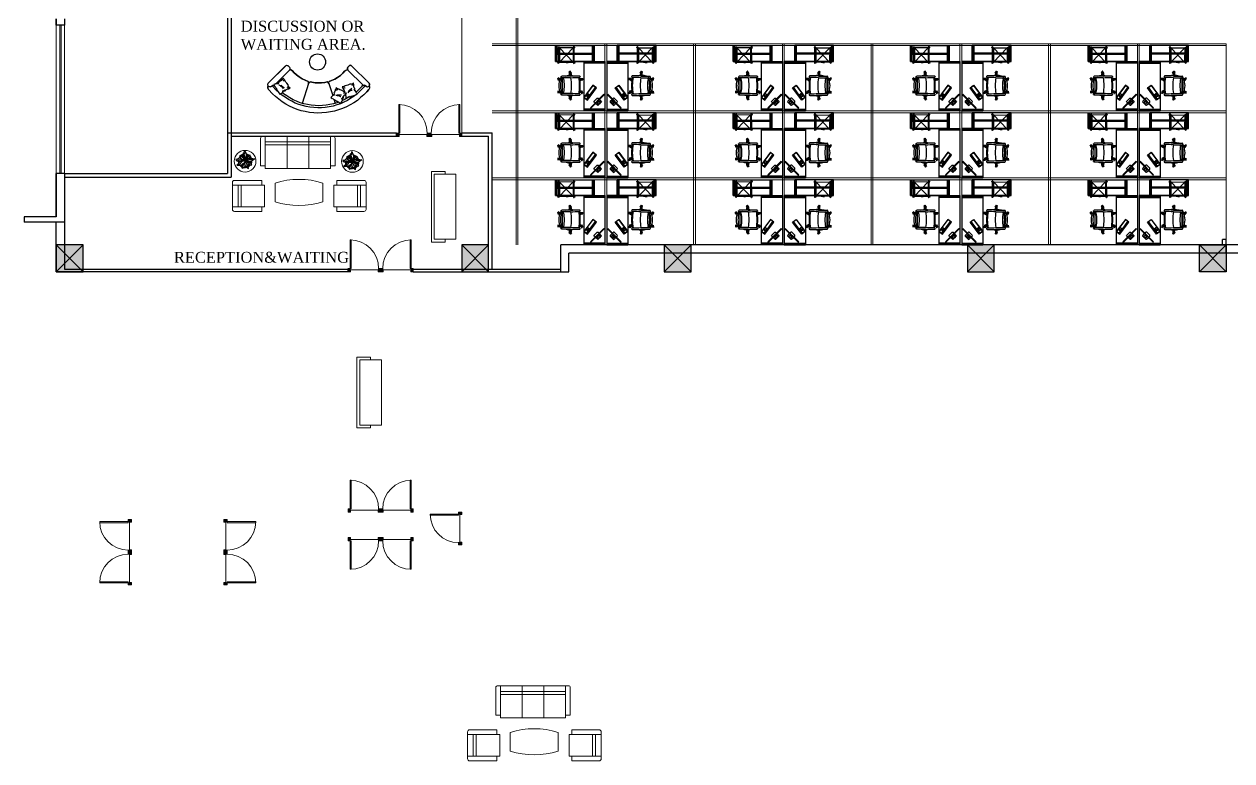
# Model space of a CAD drawing. Header units: inches. Extents: x 327481 to 195042051, y -335014 to 44773228.
# Drawn here: x 366025 to 367359, y -330470 to -329657 of the extents above; entities that cross this region are included whole.
import ezdxf

# ---------------------------------------------------------------- set-up
doc = ezdxf.new("R2010")
doc.units = ezdxf.units.IN
doc.header["$MEASUREMENT"] = 0
for name, color, linetype in [('cad-block.com', 250, 'Continuous'), ('CAY', 94, 'Continuous'), ('center', 146, 'Continuous'), ('FURNITURE1', 36, 'Continuous'), ('PARTITION', 174, 'Continuous'), ('PATHWAY', 19, 'Continuous')]:
    doc.layers.add(name, color=color, linetype=linetype)
for name, color, linetype, lineweight in [('column 1', 146, 'Continuous', 30), ('DOOR', 47, 'Continuous', 9), ('ele1', 1, 'Continuous', 13), ('furniture', 251, 'Continuous', 13), ('GLASS', 140, 'Continuous', 5), ('TEXT', 7, 'Continuous', 0), ('WALL', 12, 'Continuous', 30)]:
    doc.layers.add(name, color=color, linetype=linetype, lineweight=lineweight)
doc.styles.add('ATT', font='romans.shx')
doc.styles.get("Standard").update_dxf_attribs({"font": 'times.ttf', "height": 12})

# ---------------------------------------------------------------- blocks, each defined once
blk = doc.blocks.new('RTU')
at = {"layer": 'DOOR'}
for points in [[(2799511, -182811), (2799511, -182874), (2799551, -182874), (2799551, -182886), (2799611, -182886), (2799611, -182811)], [(2798637, -183716, 0.009156), (2798637, -183748), (2799511, -183748), (2799511, -183716)], [(2799611, -183811), (2799611, -183736), (2799551, -183736), (2799551, -183748), (2799511, -183748), (2799511, -183811)]]:
    blk.add_hatch(color=256, dxfattribs=at).paths.add_polyline_path(points)
at = {"layer": 'DOOR', "ltscale": 300}
for p, q in [((2799511, -182811), (2799511, -182874)), ((2799611, -182811), (2799511, -182811)), ((2799551, -182874), (2799511, -182874)), ((2799551, -182874), (2799551, -182886)), ((2799611, -182886), (2799551, -182886)), ((2799551, -182886), (2799551, -183736)), ((2799611, -182811), (2799611, -182886)), ((2798637, -183748), (2798637, -183716)), ((2798637, -183716), (2799511, -183716)), ((2799511, -183716), (2799511, -183748)), ((2799611, -183736), (2799551, -183736)), ((2799551, -183748), (2799551, -183736)), ((2799611, -183811), (2799611, -183736)), ((2799511, -183748), (2798637, -183748)), ((2799511, -183811), (2799511, -183748)), ((2799551, -183748), (2799511, -183748)), ((2799611, -183811), (2799511, -183811))]:
    blk.add_line(p, q, dxfattribs=at)
blk.add_arc((2799511, -183748), 874, 90, 180, dxfattribs=at)
blk = doc.blocks.new('COLUMN1')
at = {"layer": 'column 1'}
h = blk.add_hatch(color=256, dxfattribs=at)
h.paths.add_polyline_path([(1, 1), (0, 1), (0.5, 0.5)])
h.paths.add_polyline_path([(1, 1), (0.5, 0.5), (1, 0)])
h.paths.add_polyline_path([(0.5, 0.5), (0, 0), (1, 0)])
h.paths.add_polyline_path([(0.5, 0.5), (0, 1), (0, 0)])
at = {"layer": 'column 1', "lineweight": 0, "ltscale": 0.3}
for p, q in [((0, 1), (1, 0)), ((0, 0), (1, 1))]:
    blk.add_line(p, q, dxfattribs=at)
at = {"layer": 'column 1', "ltscale": 0.3}
for p, q in [((1, 1), (0, 1)), ((0, 1), (0, 0)), ((1, 0), (1, 1)), ((0, 0), (1, 0))]:
    blk.add_line(p, q, dxfattribs=at)
blk = doc.blocks.new('sofa-51')
at = {"color": 0, "linetype": 'ByBlock'}
for p, q in [((0.485, 0.675), (0.507, 0.686)), ((0.485, 0.675), (0.507, 0.686)), ((0.507, 0.686), (0.531, 0.684)), ((0.507, 0.686), (0.531, 0.684)), ((0.531, 0.684), (0.547, 0.676)), ((0.531, 0.684), (0.547, 0.676)), ((2.291, 0.676), (2.306, 0.684)), ((2.306, 0.684), (2.291, 0.676)), ((2.306, 0.684), (2.33, 0.686)), ((2.33, 0.686), (2.306, 0.684)), ((2.33, 0.686), (2.353, 0.675)), ((2.353, 0.675), (2.33, 0.686)), ((-0.014, 0.176), (0.485, 0.675)), ((-0.014, 0.176), (0.482, 0.672)), ((-0.014, 0.176), (0.482, 0.672)), ((0.592, 0.552), (0.194, 0.155)), ((0.482, 0.672), (0.485, 0.675)), ((0.547, 0.676), (0.594, 0.628)), ((0.594, 0.628), (0.547, 0.676)), ((0.599, 0.581), (0.592, 0.552)), ((0.594, 0.628), (0.601, 0.605)), ((0.594, 0.628), (0.601, 0.605)), ((0.599, 0.581), (0.596, 0.566)), ((0.596, 0.566), (0.635, 0.561)), ((0.635, 0.561), (0.596, 0.566)), ((0.601, 0.605), (0.599, 0.581)), ((0.601, 0.605), (0.599, 0.581)), ((0.635, 0.561), (0.675, 0.527)), ((0.675, 0.527), (0.635, 0.561)), ((0.675, 0.527), (0.717, 0.48)), ((0.717, 0.48), (0.675, 0.527)), ((0.717, 0.48), (0.789, 0.413)), ((0.789, 0.413), (0.717, 0.48)), ((0.789, 0.413), (0.865, 0.356)), ((0.865, 0.356), (0.789, 0.413)), ((0.865, 0.356), (0.95, 0.304)), ((0.95, 0.304), (0.865, 0.356)), ((1.873, 0.295), (1.954, 0.342)), ((1.954, 0.342), (1.873, 0.295)), ((1.954, 0.342), (2.035, 0.399)), ((2.035, 0.399), (1.954, 0.342)), ((2.035, 0.399), (2.106, 0.466)), ((2.106, 0.466), (2.035, 0.399)), ((2.106, 0.466), (2.163, 0.527)), ((2.163, 0.527), (2.106, 0.466)), ((2.163, 0.527), (2.203, 0.561)), ((2.163, 0.527), (2.203, 0.561)), ((2.203, 0.561), (2.242, 0.566)), ((2.203, 0.561), (2.242, 0.566)), ((2.236, 0.605), (2.243, 0.628)), ((2.243, 0.628), (2.236, 0.605)), ((2.239, 0.581), (2.236, 0.605)), ((2.236, 0.605), (2.239, 0.581)), ((2.242, 0.566), (2.239, 0.581)), ((2.239, 0.581), (2.245, 0.552)), ((2.243, 0.628), (2.291, 0.676)), ((2.243, 0.628), (2.291, 0.676)), ((2.245, 0.552), (2.68, 0.12)), ((2.353, 0.675), (2.852, 0.176)), ((2.852, 0.176), (2.353, 0.675)), ((-0.024, 0.152), (-0.014, 0.176)), ((-0.024, 0.152), (-0.014, 0.176)), ((-0.024, 0.128), (-0.024, 0.152)), ((-0.024, 0.128), (-0.024, 0.152)), ((-0.014, 0.105), (-0.024, 0.128)), ((-0.014, 0.105), (-0.024, 0.128)), ((-0.019, 0.076), (-0.009, 0.1)), ((-0.009, 0.1), (-0.019, 0.076)), ((-0.019, 0.038), (-0.019, 0.076)), ((-0.019, 0.076), (-0.019, 0.038)), ((0, 0), (-0.019, 0.038)), ((-0.019, 0.038), (0, 0)), ((-0.009, 0.1), (-0.014, 0.105)), ((0.005, 0.086), (-0.014, 0.105)), ((0.109, -0.121), (0, 0)), ((0.109, -0.121), (0, 0)), ((0.033, 0.076), (0.005, 0.086)), ((0.057, 0.076), (0.033, 0.076)), ((0.057, 0.076), (0.119, 0.124)), ((0.124, 0.086), (0.09, 0.1)), ((0.119, 0.124), (0.124, 0.086)), ((0.119, 0.124), (0.157, 0.124)), ((0.214, -0.014), (0.124, 0.086)), ((0.181, 0.152), (0.147, 0.138)), ((0.147, 0.138), (0.155, 0.119)), ((0.147, 0.138), (0.147, 0.138)), ((0.155, 0.119), (0.169, 0.095)), ((0.169, 0.095), (0.179, 0.095)), ((0.179, 0.095), (0.185, 0.083)), ((0.2, 0.157), (0.181, 0.152)), ((0.185, 0.083), (0.193, 0.071)), ((0.193, 0.071), (0.207, 0.049)), ((0.212, 0.163), (0.2, 0.157)), ((0.207, 0.049), (0.212, 0.029)), ((0.207, 0.049), (0.207, 0.049)), ((0.233, 0.171), (0.212, 0.163)), ((0.212, 0.029), (0.236, 0.005)), ((0.264, 0.182), (0.233, 0.171)), ((0.233, 0.171), (0.28, 0.159)), ((0.236, 0.005), (0.242, -0.017)), ((0.236, 0.005), (0.236, 0.005)), ((0.288, 0.197), (0.264, 0.182)), ((0.264, 0.182), (0.274, 0.181)), ((0.274, 0.181), (0.293, 0.176)), ((0.28, 0.159), (0.29, 0.166)), ((0.29, 0.216), (0.288, 0.197)), ((0.323, 0.228), (0.29, 0.216)), ((0.299, 0.214), (0.299, 0.214)), ((0.337, 0.109), (0.302, 0.125)), ((0.359, 0.258), (0.323, 0.228)), ((0.366, 0.111), (0.337, 0.109)), ((0.337, 0.109), (0.371, 0.083)), ((0.371, 0.276), (0.359, 0.258)), ((0.39, 0.087), (0.366, 0.111)), ((0.399, 0.28), (0.369, 0.257)), ((0.394, 0.29), (0.371, 0.276)), ((0.371, 0.083), (0.385, 0.071)), ((0.385, 0.071), (0.407, 0.035)), ((0.449, 0.048), (0.39, 0.087)), ((0.428, 0.323), (0.394, 0.29)), ((0.407, 0.035), (0.413, 0.024)), ((0.418, 0.276), (0.421, 0.238)), ((0.44, 0.28), (0.428, 0.323)), ((0.447, 0.271), (0.44, 0.28)), ((0.47, 0.244), (0.447, 0.271)), ((0.494, 0.211), (0.47, 0.244)), ((0.485, -0.009), (0.527, 0.01)), ((0.516, 0.178), (0.494, 0.211)), ((0.554, 0.13), (0.516, 0.178)), ((0.527, 0.01), (0.57, 0.021)), ((0.565, 0.052), (0.53, 0.068)), ((0.582, 0.038), (0.54, 0.019)), ((0.565, 0.09), (0.554, 0.13)), ((0.563, 0.081), (0.565, 0.09)), ((0.57, 0.071), (0.563, 0.081)), ((0.603, 0.052), (0.57, 0.071)), ((0.57, 0.021), (0.613, 0.043)), ((0.613, 0.043), (0.603, 0.052)), ((0.95, 0.304), (1.036, 0.261)), ((1.036, 0.261), (0.95, 0.304)), ((1.131, 0.171), (0.955, -0.391)), ((1.036, 0.261), (1.121, 0.228)), ((1.121, 0.228), (1.036, 0.261)), ((1.121, 0.228), (1.131, 0.214)), ((1.131, 0.214), (1.121, 0.228)), ((1.131, 0.214), (1.131, 0.171)), ((1.131, 0.171), (1.131, 0.214)), ((1.131, 0.171), (1.15, 0.2)), ((1.131, 0.171), (1.15, 0.2)), ((1.15, 0.2), (1.178, 0.214)), ((1.15, 0.2), (1.178, 0.214)), ((1.178, 0.214), (1.221, 0.204)), ((1.221, 0.204), (1.178, 0.214)), ((1.221, 0.204), (1.316, 0.19)), ((1.316, 0.19), (1.221, 0.204)), ((1.316, 0.19), (1.411, 0.185)), ((1.411, 0.185), (1.316, 0.19)), ((1.411, 0.185), (1.503, 0.19)), ((1.503, 0.19), (1.411, 0.185)), ((1.503, 0.19), (1.598, 0.2)), ((1.598, 0.2), (1.503, 0.19)), ((1.598, 0.2), (1.66, 0.214)), ((1.66, 0.214), (1.598, 0.2)), ((1.66, 0.214), (1.688, 0.2)), ((1.688, 0.2), (1.66, 0.214)), ((1.688, 0.2), (1.707, 0.171)), ((1.707, 0.171), (1.688, 0.2)), ((1.707, 0.214), (1.717, 0.228)), ((1.707, 0.214), (1.717, 0.228)), ((1.707, 0.171), (1.707, 0.214)), ((1.707, 0.171), (1.707, 0.214)), ((1.707, 0.171), (1.816, -0.173)), ((1.717, 0.228), (1.783, 0.257)), ((1.783, 0.257), (1.717, 0.228)), ((1.783, 0.257), (1.873, 0.295)), ((1.873, 0.295), (1.783, 0.257)), ((1.902, 0.014), (1.888, -0.009)), ((1.911, 0.005), (1.892, -0.026)), ((1.916, 0.057), (1.902, 0.014)), ((1.945, 0.029), (1.916, 0.057)), ((1.93, 0.014), (1.949, -0.019)), ((1.959, 0.019), (1.945, 0.029)), ((1.987, 0.01), (1.959, 0.019)), ((2.021, -0.005), (1.987, 0.01)), ((2.085, 0.078), (2.106, 0.035)), ((2.128, 0.078), (2.085, 0.078)), ((2.106, 0.035), (2.114, 0.01)), ((2.114, 0.01), (2.128, -0.008)), ((2.119, 0.04), (2.133, 0.002)), ((2.142, 0.083), (2.128, 0.078)), ((2.128, 0.057), (2.166, 0.048)), ((2.171, 0.1), (2.142, 0.083)), ((2.209, 0.111), (2.171, 0.1)), ((2.247, 0.124), (2.209, 0.111)), ((2.301, 0.149), (2.247, 0.124)), ((2.344, 0.149), (2.301, 0.149)), ((2.356, 0.026), (2.301, -0.019)), ((2.353, 0.144), (2.344, 0.149)), ((2.366, 0.149), (2.353, 0.144)), ((2.382, 0.14), (2.356, 0.111)), ((2.391, 0.178), (2.366, 0.149)), ((2.404, 0.182), (2.391, 0.178)), ((2.399, 0.152), (2.408, 0.106)), ((2.413, 0.135), (2.404, 0.182)), ((2.413, 0.095), (2.413, 0.135)), ((2.42, 0.048), (2.413, 0.095)), ((2.415, 0.016), (2.427, 0)), ((2.442, 0.026), (2.42, 0.048)), ((2.427, 0), (2.442, -0.017)), ((2.446, 0.011), (2.442, 0.026)), ((2.442, -0.017), (2.446, 0.011)), ((2.572, 0.019), (2.496, -0.054)), ((2.648, 0.095), (2.572, 0.019)), ((2.662, 0.029), (2.586, -0.049)), ((2.648, 0.095), (2.667, 0.119)), ((2.662, 0.029), (2.714, 0.086)), ((2.667, 0.119), (2.719, 0.124)), ((2.714, 0.086), (2.719, 0.124)), ((2.714, 0.086), (2.747, 0.1)), ((2.781, 0.076), (2.719, 0.124)), ((2.781, 0.076), (2.804, 0.076)), ((2.838, 0), (2.781, -0.064)), ((2.781, -0.064), (2.838, 0)), ((2.804, 0.076), (2.833, 0.086)), ((2.833, 0.086), (2.852, 0.105)), ((2.857, 0.038), (2.838, 0)), ((2.857, 0.038), (2.838, 0)), ((2.852, 0.105), (2.847, 0.1)), ((2.847, 0.1), (2.857, 0.076)), ((2.847, 0.1), (2.857, 0.076)), ((2.852, 0.176), (2.861, 0.152)), ((2.861, 0.152), (2.852, 0.176)), ((2.861, 0.128), (2.852, 0.105)), ((2.852, 0.105), (2.861, 0.128)), ((2.857, 0.076), (2.857, 0.038)), ((2.857, 0.076), (2.857, 0.038)), ((2.861, 0.152), (2.861, 0.128)), ((2.861, 0.128), (2.861, 0.152)), ((0.195, -0.201), (0.109, -0.121)), ((0.195, -0.201), (0.109, -0.121)), ((0.29, -0.277), (0.195, -0.201)), ((0.29, -0.277), (0.195, -0.201)), ((0.295, -0.087), (0.214, -0.014)), ((0.242, -0.017), (0.25, -0.024)), ((0.25, -0.024), (0.257, -0.035)), ((0.257, -0.035), (0.271, -0.059)), ((0.271, -0.059), (0.285, -0.081)), ((0.285, -0.081), (0.293, -0.092)), ((0.385, -0.349), (0.29, -0.277)), ((0.385, -0.349), (0.29, -0.277)), ((0.293, -0.092), (0.333, -0.14)), ((0.333, -0.14), (0.345, -0.123)), ((0.38, -0.159), (0.342, -0.125)), ((0.345, -0.123), (0.356, -0.116)), ((0.356, -0.116), (0.378, -0.1)), ((0.378, -0.1), (0.399, -0.085)), ((0.466, -0.22), (0.38, -0.159)), ((0.428, -0.121), (0.39, -0.092)), ((0.399, -0.085), (0.407, -0.059)), ((0.399, -0.085), (0.416, -0.062)), ((0.407, -0.059), (0.409, -0.04)), ((0.409, -0.04), (0.423, -0.024)), ((0.416, -0.062), (0.428, -0.043)), ((0.442, -0.028), (0.428, -0.043)), ((0.428, -0.043), (0.459, -0.04)), ((0.513, -0.182), (0.428, -0.121)), ((0.456, -0.012), (0.442, -0.028)), ((0.459, -0.04), (0.47, -0.033)), ((0.561, -0.282), (0.466, -0.22)), ((0.47, -0.033), (0.485, -0.009)), ((0.603, -0.239), (0.513, -0.182)), ((0.656, -0.334), (0.561, -0.282)), ((0.698, -0.292), (0.603, -0.239)), ((0.755, -0.382), (0.656, -0.334)), ((0.793, -0.334), (0.698, -0.292)), ((0.893, -0.372), (0.793, -0.334)), ((1.783, -0.206), (1.764, -0.235)), ((1.764, -0.235), (1.778, -0.249)), ((1.764, -0.235), (1.764, -0.235)), ((1.778, -0.249), (1.802, -0.263)), ((1.802, -0.192), (1.783, -0.206)), ((1.807, -0.182), (1.802, -0.192)), ((1.802, -0.263), (1.812, -0.258)), ((1.821, -0.168), (1.807, -0.182)), ((1.812, -0.258), (1.826, -0.263)), ((1.845, -0.144), (1.821, -0.168)), ((1.821, -0.168), (1.869, -0.154)), ((1.826, -0.263), (1.835, -0.273)), ((1.835, -0.273), (1.859, -0.282)), ((1.854, -0.121), (1.845, -0.144)), ((1.845, -0.144), (1.85, -0.14)), ((1.869, -0.073), (1.85, -0.102)), ((1.85, -0.102), (1.854, -0.121)), ((1.85, -0.14), (1.869, -0.135)), ((1.85, -0.277), (1.883, -0.391)), ((1.859, -0.097), (1.859, -0.097)), ((1.859, -0.282), (1.873, -0.296)), ((1.859, -0.282), (1.859, -0.282)), ((1.888, -0.03), (1.869, -0.073)), ((1.869, -0.154), (1.873, -0.144)), ((1.873, -0.296), (1.907, -0.306)), ((1.888, -0.009), (1.888, -0.03)), ((1.94, -0.168), (1.902, -0.168)), ((1.907, -0.306), (1.921, -0.325)), ((1.907, -0.306), (1.907, -0.306)), ((1.921, -0.325), (1.935, -0.33)), ((1.935, -0.33), (1.945, -0.334)), ((1.964, -0.154), (1.94, -0.168)), ((1.94, -0.168), (1.983, -0.173)), ((1.945, -0.334), (1.968, -0.349)), ((1.992, -0.163), (1.964, -0.154)), ((1.983, -0.173), (2.002, -0.178)), ((2.068, -0.163), (1.992, -0.163)), ((2.002, -0.178), (2.035, -0.197)), ((2.059, -0.021), (2.021, -0.005)), ((2.035, -0.197), (2.049, -0.201)), ((2.116, -0.045), (2.059, -0.021)), ((2.068, -0.353), (2.082, -0.33)), ((2.078, -0.263), (2.082, -0.239)), ((2.082, -0.277), (2.078, -0.263)), ((2.092, -0.306), (2.082, -0.277)), ((2.082, -0.33), (2.092, -0.306)), ((2.139, -0.292), (2.087, -0.315)), ((2.092, -0.277), (2.097, -0.254)), ((2.092, -0.306), (2.092, -0.277)), ((2.101, -0.211), (2.097, -0.235)), ((2.097, -0.235), (2.097, -0.254)), ((2.097, -0.254), (2.12, -0.239)), ((2.144, -0.073), (2.116, -0.045)), ((2.12, -0.239), (2.125, -0.225)), ((2.168, -0.106), (2.125, -0.111)), ((2.125, -0.197), (2.154, -0.159)), ((2.125, -0.225), (2.125, -0.197)), ((2.128, -0.008), (2.149, -0.047)), ((2.234, -0.306), (2.135, -0.358)), ((2.234, -0.239), (2.139, -0.292)), ((2.149, -0.083), (2.144, -0.073)), ((2.149, -0.047), (2.152, -0.081)), ((2.158, -0.087), (2.149, -0.083)), ((2.152, -0.081), (2.171, -0.09)), ((2.154, -0.159), (2.182, -0.13)), ((2.157, -0.071), (2.157, -0.071)), ((2.171, -0.09), (2.177, -0.114)), ((2.177, -0.114), (2.182, -0.106)), ((2.177, -0.114), (2.182, -0.149)), ((2.182, -0.106), (2.19, -0.09)), ((2.182, -0.149), (2.204, -0.106)), ((2.182, -0.149), (2.182, -0.171)), ((2.182, -0.171), (2.185, -0.182)), ((2.185, -0.182), (2.185, -0.204)), ((2.185, -0.204), (2.19, -0.237)), ((2.19, -0.237), (2.211, -0.237)), ((2.19, -0.237), (2.19, -0.237)), ((2.204, -0.106), (2.199, -0.092)), ((2.211, -0.237), (2.237, -0.23)), ((2.296, -0.201), (2.234, -0.239)), ((2.325, -0.249), (2.234, -0.306)), ((2.237, -0.23), (2.242, -0.22)), ((2.268, -0.064), (2.242, -0.095)), ((2.242, -0.22), (2.253, -0.218)), ((2.253, -0.218), (2.266, -0.214)), ((2.266, -0.214), (2.291, -0.204)), ((2.272, -0.033), (2.268, -0.064)), ((2.268, -0.064), (2.301, -0.038)), ((2.301, -0.019), (2.272, -0.033)), ((2.291, -0.204), (2.313, -0.204)), ((2.291, -0.204), (2.291, -0.204)), ((2.301, -0.038), (2.318, -0.026)), ((2.313, -0.204), (2.342, -0.187)), ((2.318, -0.026), (2.356, -0.017)), ((2.42, -0.187), (2.325, -0.249)), ((2.342, -0.187), (2.363, -0.187)), ((2.342, -0.187), (2.342, -0.187)), ((2.356, -0.017), (2.37, -0.012)), ((2.363, -0.187), (2.375, -0.185)), ((2.375, -0.185), (2.389, -0.18)), ((2.389, -0.18), (2.415, -0.171)), ((2.415, -0.171), (2.442, -0.163)), ((2.515, -0.306), (2.415, -0.372)), ((2.515, -0.306), (2.415, -0.372)), ((2.432, -0.03), (2.42, -0.017)), ((2.472, -0.144), (2.42, -0.187)), ((2.451, -0.04), (2.432, -0.03)), ((2.453, -0.03), (2.442, -0.017)), ((2.442, -0.163), (2.453, -0.159)), ((2.475, -0.052), (2.451, -0.04)), ((2.475, -0.052), (2.453, -0.03)), ((2.453, -0.159), (2.508, -0.133)), ((2.484, -0.078), (2.475, -0.052)), ((2.496, -0.054), (2.477, -0.068)), ((2.491, -0.104), (2.484, -0.078)), ((2.496, -0.116), (2.491, -0.104)), ((2.508, -0.133), (2.496, -0.116)), ((2.505, -0.121), (2.5, -0.125)), ((2.586, -0.049), (2.505, -0.121)), ((2.605, -0.23), (2.515, -0.306)), ((2.605, -0.23), (2.515, -0.306)), ((2.695, -0.149), (2.605, -0.23)), ((2.695, -0.149), (2.605, -0.23)), ((2.781, -0.064), (2.695, -0.149)), ((2.781, -0.064), (2.695, -0.149)), ((0.485, -0.41), (0.385, -0.349)), ((0.485, -0.41), (0.385, -0.349)), ((0.589, -0.467), (0.485, -0.41)), ((0.589, -0.467), (0.485, -0.41)), ((0.698, -0.52), (0.589, -0.467)), ((0.698, -0.52), (0.589, -0.467)), ((0.812, -0.562), (0.698, -0.52)), ((0.812, -0.562), (0.698, -0.52)), ((0.855, -0.42), (0.755, -0.382)), ((0.926, -0.6), (0.812, -0.562)), ((0.926, -0.6), (0.812, -0.562)), ((0.96, -0.453), (0.855, -0.42)), ((0.998, -0.401), (0.893, -0.372)), ((1.04, -0.624), (0.926, -0.6)), ((1.04, -0.624), (0.926, -0.6)), ((1.069, -0.477), (0.96, -0.453)), ((1.102, -0.425), (0.998, -0.401)), ((1.159, -0.648), (1.04, -0.624)), ((1.159, -0.648), (1.04, -0.624)), ((1.173, -0.501), (1.069, -0.477)), ((1.207, -0.444), (1.102, -0.425)), ((1.278, -0.662), (1.159, -0.648)), ((1.278, -0.662), (1.159, -0.648)), ((1.283, -0.51), (1.173, -0.501)), ((1.316, -0.453), (1.207, -0.444)), ((1.397, -0.667), (1.278, -0.662)), ((1.397, -0.667), (1.278, -0.662)), ((1.392, -0.515), (1.283, -0.51)), ((1.42, -0.458), (1.316, -0.453)), ((1.498, -0.515), (1.392, -0.515)), ((1.512, -0.662), (1.397, -0.667)), ((1.512, -0.662), (1.397, -0.667)), ((1.527, -0.453), (1.42, -0.458)), ((1.607, -0.505), (1.498, -0.515)), ((1.636, -0.653), (1.512, -0.662)), ((1.636, -0.653), (1.512, -0.662)), ((1.631, -0.444), (1.527, -0.453)), ((1.717, -0.491), (1.607, -0.505)), ((1.736, -0.425), (1.631, -0.444)), ((1.75, -0.634), (1.636, -0.653)), ((1.75, -0.634), (1.636, -0.653)), ((1.826, -0.467), (1.717, -0.491)), ((1.84, -0.401), (1.736, -0.425)), ((1.869, -0.61), (1.75, -0.634)), ((1.869, -0.61), (1.75, -0.634)), ((1.93, -0.434), (1.826, -0.467)), ((1.945, -0.372), (1.84, -0.401)), ((1.983, -0.577), (1.869, -0.61)), ((1.983, -0.577), (1.869, -0.61)), ((2.035, -0.401), (1.93, -0.434)), ((1.987, -0.358), (1.945, -0.372)), ((1.968, -0.349), (1.987, -0.358)), ((2.097, -0.534), (1.983, -0.577)), ((2.097, -0.534), (1.983, -0.577)), ((1.987, -0.358), (2.002, -0.368)), ((2.002, -0.368), (2.059, -0.387)), ((2.135, -0.358), (2.035, -0.401)), ((2.059, -0.387), (2.063, -0.368)), ((2.063, -0.368), (2.068, -0.353)), ((2.206, -0.486), (2.097, -0.534)), ((2.206, -0.486), (2.097, -0.534)), ((2.31, -0.434), (2.206, -0.486)), ((2.31, -0.434), (2.206, -0.486)), ((2.415, -0.372), (2.31, -0.434)), ((2.415, -0.372), (2.31, -0.434))]:
    blk.add_line(p, q, dxfattribs=at)
blk.add_circle((1.388, 0.779), 0.228, dxfattribs=at)
blk = doc.blocks.new('fcgd')
at = {"layer": 'furniture', "lineweight": 0}
for p, q in [((366507.5, -330438.2), (366507.5, -330386.3)), ((366511.4, -330382.4), (366645, -330382.4)), ((366516.3, -330438.2), (366516.3, -330382.4)), ((366557.6, -330443.3), (366557.6, -330382.4)), ((366598.8, -330443.3), (366598.8, -330382.4)), ((366640.1, -330443.3), (366640.1, -330382.4)), ((366648.9, -330386.3), (366648.9, -330438.2)), ((366516.3, -330393.1), (366536.9, -330393.1)), ((366516.3, -330398.8), (366640.1, -330398.8)), ((366640.1, -330393.1), (366536.9, -330393.1)), ((366507.5, -330438.2), (366516.3, -330438.2)), ((366516.3, -330438.2), (366516.3, -330443.3)), ((366516.3, -330443.3), (366640.1, -330443.3)), ((366648.9, -330438.2), (366640.1, -330438.2)), ((366453.9, -330521), (366453.9, -330469.9)), ((366514.9, -330474.8), (366453.9, -330474.8)), ((366457.9, -330466), (366509.7, -330466)), ((366464.7, -330474.8), (366464.7, -330495.5)), ((366470.3, -330516.1), (366470.3, -330474.8)), ((366509.7, -330466), (366509.7, -330474.8)), ((366514.9, -330516.1), (366514.9, -330474.8)), ((366535, -330471.1), (366535, -330506.5)), ((366625.6, -330506.5), (366625.6, -330471.1)), ((366646.7, -330474.8), (366646.7, -330516.1)), ((366651.9, -330474.8), (366646.7, -330474.8)), ((366651.9, -330466), (366703.7, -330466)), ((366651.9, -330466), (366651.9, -330474.8)), ((366651.9, -330474.8), (366707.6, -330474.8)), ((366691.2, -330474.8), (366691.2, -330516.1)), ((366696.9, -330474.8), (366696.9, -330495.5)), ((366707.6, -330469.9), (366707.6, -330521)), ((366464.7, -330516.1), (366464.7, -330495.5)), ((366696.9, -330516.1), (366696.9, -330495.5)), ((366509.7, -330516.1), (366453.9, -330516.1)), ((366509.7, -330524.9), (366457.9, -330524.9)), ((366509.7, -330524.9), (366509.7, -330516.1)), ((366509.7, -330516.1), (366514.9, -330516.1)), ((366646.7, -330516.1), (366707.6, -330516.1)), ((366651.9, -330524.9), (366651.9, -330516.1)), ((366703.7, -330524.9), (366651.9, -330524.9))]:
    blk.add_line(p, q, dxfattribs=at)
for centre, radius, start, end in [((366511.4, -330386.3), 3.93, 90, 180), ((366645, -330386.3), 3.93, 0, 90), ((366457.9, -330469.9), 3.93, 90, 180), ((366580.3, -330611.7), 147.7, 72.1248, 107.8752), ((366703.7, -330469.9), 3.93, 0, 90), ((366457.9, -330521), 3.93, 180, 270), ((366580.3, -330365.9), 147.7, 252.1248, 287.8752), ((366703.7, -330521), 3.93, 270, 0)]:
    blk.add_arc(centre, radius, start, end, dxfattribs=at)
blk = doc.blocks.new('12PPLT12')
at = {"color": 0, "linetype": 'ByBlock'}
for p, q in [((-0.671, 0.098), (-0.687, 0.095)), ((-0.687, 0.095), (-0.666, 0.036)), ((-0.59, 0.109), (-0.671, 0.098)), ((-0.666, 0.036), (-0.601, -0.005)), ((-0.536, 0.125), (-0.59, 0.109)), ((-0.563, 0.052), (-0.441, 0.074)), ((-0.487, 0.171), (-0.536, 0.125)), ((-0.425, 0.193), (-0.487, 0.171)), ((-0.441, 0.074), (-0.373, 0.084)), ((-0.346, 0.179), (-0.425, 0.193)), ((-0.373, 0.084), (-0.27, 0.057)), ((-0.349, 0.334), (-0.362, 0.415)), ((-0.362, 0.415), (-0.303, 0.35)), ((-0.332, 0.247), (-0.349, 0.334)), ((-0.292, 0.149), (-0.346, 0.179)), ((-0.289, 0.136), (-0.332, 0.247)), ((-0.229, 0.003), (-0.324, -0.027)), ((-0.303, 0.35), (-0.208, 0.312)), ((-0.194, 0.074), (-0.289, 0.136)), ((-0.27, 0.057), (-0.186, 0.006)), ((-0.205, 0.231), (-0.251, 0.247)), ((-0.069, 0.027), (-0.229, 0.003)), ((-0.208, 0.312), (-0.105, 0.29)), ((-0.137, 0.231), (-0.205, 0.231)), ((-0.108, 0.019), (-0.194, 0.074)), ((-0.148, 0.486), (-0.116, 0.583)), ((-0.132, 0.367), (-0.148, 0.486)), ((-0.097, 0.204), (-0.137, 0.231)), ((-0.108, 0.279), (-0.132, 0.367)), ((-0.01, 0.003), (-0.121, -0.038)), ((-0.116, 0.583), (-0.05, 0.632)), ((-0.11, 0.133), (-0.097, 0.204)), ((-0.069, 0.06), (-0.11, 0.133)), ((-0.105, 0.29), (-0.037, 0.236)), ((-0.01, 0.014), (-0.069, 0.06)), ((-0.002, 0.006), (-0.069, 0.027)), ((-0.064, 0.51), (-0.026, 0.591)), ((-0.05, 0.38), (-0.064, 0.51)), ((-0.05, 0.632), (-0.034, 0.694)), ((-0.043, 0.334), (-0.05, 0.38)), ((0.003, 0.279), (-0.043, 0.334)), ((-0.037, 0.236), (-0.034, 0.158)), ((-0.034, 0.694), (-0.032, 0.751)), ((-0.034, 0.158), (-0.007, 0.101)), ((-0.032, 0.751), (-0.002, 0.689)), ((-0.018, -0.008), (0.074, 0.098)), ((-0.01, -0.005), (0.169, 0.055)), ((0.003, 0.017), (-0.01, 0.014)), ((0.003, -0.029), (-0.01, 0.003)), ((-0.007, 0.101), (0.003, 0.017)), ((-0.002, 0.689), (0.044, 0.559)), ((0.009, 0.169), (0.003, 0.279)), ((0.006, 0.027), (0.009, 0.169)), ((0.044, 0.559), (0.09, 0.432)), ((0.082, 0.174), (0.061, 0.082)), ((0.074, 0.098), (0.223, 0.188)), ((0.09, 0.253), (0.082, 0.174)), ((0.09, 0.432), (0.09, 0.339)), ((0.09, 0.339), (0.09, 0.253)), ((0.093, 0.282), (0.134, 0.347)), ((0.155, 0.228), (0.131, 0.13)), ((0.134, 0.347), (0.22, 0.415)), ((0.193, 0.293), (0.155, 0.228)), ((0.169, 0.055), (0.315, 0.109)), ((0.25, 0.328), (0.193, 0.293)), ((0.22, 0.415), (0.291, 0.421)), ((0.223, 0.188), (0.421, 0.204)), ((0.28, 0.353), (0.25, 0.328)), ((0.291, 0.421), (0.35, 0.429)), ((0.342, 0.266), (0.304, 0.19)), ((0.315, 0.109), (0.413, 0.117)), ((0.348, 0.331), (0.342, 0.266)), ((0.35, 0.429), (0.348, 0.331)), ((0.413, 0.117), (0.524, 0.101)), ((0.421, 0.204), (0.573, 0.171)), ((0.545, 0.017), (0.429, -0.032)), ((0.524, 0.101), (0.578, 0.114)), ((0.613, 0.074), (0.545, 0.017)), ((0.573, 0.171), (0.716, 0.152)), ((0.716, 0.152), (0.613, 0.074)), ((-0.536, -0.268), (-0.606, -0.328)), ((-0.606, -0.328), (-0.522, -0.328)), ((-0.601, -0.005), (-0.503, -0.021)), ((-0.452, -0.152), (-0.536, -0.268)), ((-0.522, -0.328), (-0.324, -0.325)), ((-0.503, -0.021), (-0.4, -0.032)), ((-0.387, -0.241), (-0.465, -0.268)), ((-0.395, -0.094), (-0.452, -0.152)), ((-0.4, -0.032), (-0.357, -0.04)), ((-0.324, -0.027), (-0.395, -0.094)), ((-0.352, -0.227), (-0.387, -0.241)), ((-0.316, -0.187), (-0.352, -0.227)), ((-0.324, -0.325), (-0.213, -0.263)), ((-0.292, -0.122), (-0.316, -0.187)), ((-0.224, -0.059), (-0.292, -0.122)), ((-0.244, -0.33), (-0.247, -0.406)), ((-0.247, -0.406), (-0.233, -0.471)), ((-0.193, -0.236), (-0.244, -0.33)), ((-0.233, -0.471), (-0.222, -0.551)), ((-0.121, -0.038), (-0.224, -0.059)), ((-0.222, -0.551), (-0.148, -0.522)), ((-0.213, -0.263), (-0.135, -0.195)), ((-0.199, -0.494), (-0.139, -0.358)), ((-0.148, -0.522), (-0.102, -0.503)), ((-0.139, -0.358), (-0.119, -0.304)), ((-0.135, -0.195), (-0.053, -0.14)), ((-0.119, -0.304), (-0.04, -0.148)), ((-0.102, -0.503), (-0.017, -0.432)), ((-0.053, -0.14), (0.003, -0.029)), ((-0.037, -0.122), (-0.04, -0.219)), ((-0.04, -0.219), (-0.021, -0.308)), ((-0.021, -0.308), (0.006, -0.376)), ((0.082, -0.038), (-0.018, -0.008)), ((-0.017, -0.432), (0.003, -0.378)), ((-0.007, -0.024), (0.05, -0.105)), ((0.006, -0.376), (0.074, -0.428)), ((0.05, -0.105), (0.071, -0.181)), ((0.071, -0.181), (0.12, -0.282)), ((0.074, -0.428), (0.158, -0.496)), ((0.188, -0.054), (0.082, -0.038)), ((0.112, -0.051), (0.09, -0.043)), ((0.155, -0.108), (0.112, -0.051)), ((0.12, -0.282), (0.139, -0.363)), ((0.139, -0.363), (0.212, -0.474)), ((0.212, -0.152), (0.155, -0.108)), ((0.158, -0.496), (0.242, -0.561)), ((0.323, -0.051), (0.188, -0.054)), ((0.247, -0.246), (0.212, -0.152)), ((0.215, -0.062), (0.282, -0.103)), ((0.234, -0.2), (0.277, -0.241)), ((0.236, -0.444), (0.261, -0.349)), ((0.242, -0.561), (0.236, -0.444)), ((0.261, -0.349), (0.247, -0.246)), ((0.277, -0.241), (0.372, -0.287)), ((0.282, -0.103), (0.334, -0.146)), ((0.429, -0.032), (0.323, -0.051)), ((0.396, -0.124), (0.326, -0.054)), ((0.334, -0.146), (0.372, -0.217)), ((0.372, -0.287), (0.494, -0.301)), ((0.464, -0.176), (0.396, -0.124)), ((0.48, -0.257), (0.464, -0.176)), ((0.494, -0.301), (0.48, -0.257))]:
    blk.add_line(p, q, dxfattribs=at)
for radius, start, end in [(0.5, 134.80206, 159.18037), (0.458, 138.47558, 155.33471), (0.5, 107.12296, 130.98158), (0.458, 107.98642, 130.5771), (0.5, 56.95629, 82.29505), (0.458, 62.68987, 79.53455), (0.458, 26.27612, 41.1349), (0.5, 22.97684, 45.84728), (0.5, 182.50299, 200.45628), (0.458, 183.26994, 197.40025), (0.5, 220.66056, 241.33926), (0.458, 225.08351, 237.50228), (0.5, 259.70378, 286.12808), (0.458, 264.18858, 282.40281), (0.5, 298.34547, 324.45412), (0.458, 303.38678, 322.07557), (0.458, 340.65586, 357.50575), (0.5, 338.58618, 359.74423)]:
    blk.add_arc((0, 0), radius, start, end, dxfattribs=at)
at = {"color": 0, "linetype": 'ByBlock', "style": 'ATT'}
for tag, p, flags in [('ITEM', (-1, -3.25), 3), ('ROOM_NUMBER', (-1, -4.583), 1)]:
    blk.add_attdef(tag, p, '', height=1, dxfattribs=dict(at, flags=flags))
blk = doc.blocks.new('dxfs')
at = {"layer": 'furniture', "lineweight": 0}
for p, q in [((366392.4, -330024.2), (366392.4, -330102.2)), ((366407.4, -330024.2), (366392.4, -330024.2)), ((366395.4, -330027.2), (366395.4, -330099.2)), ((366419.4, -330027.2), (366395.4, -330027.2)), ((366407.4, -330027.2), (366407.4, -330024.2)), ((366419.4, -330099.2), (366419.4, -330027.2)), ((366407.4, -330102.2), (366392.4, -330102.2)), ((366395.4, -330099.2), (366419.4, -330099.2)), ((366407.4, -330099.2), (366407.4, -330102.2))]:
    blk.add_line(p, q, dxfattribs=at)
blk = doc.blocks.new('furn040')
at = {"color": 0, "linetype": 'ByBlock', "ltscale": 100}
for p, q in [((-1394, 0), (-1394, -600)), ((-1394, 0), (-1394, -600)), ((6, 0), (-1394, 0)), ((6, 0), (-1394, 0)), ((-1382, 0), (-1382, -600)), ((-1344, 0), (-1344, -600)), ((-1089, -496), (-744, -238)), ((-668, -340), (-1014, -597)), ((-957, -407), (-773, -270)), ((-763, -283), (-948, -420)), ((-944, -426), (-730, -267)), ((-676, -339), (-890, -499)), ((-773, -270), (-763, -283)), ((-755, -259), (-744, -250)), ((-747, -270), (-755, -259)), ((-735, -262), (-747, -270)), ((-744, -238), (-668, -340)), ((-744, -250), (-735, -262)), ((-730, -267), (-676, -339)), ((-44, 0), (-44, -600)), ((-6, 0), (-6, -600)), ((6, -600), (6, 0)), ((456, -300), (6, -300)), ((6, -300), (456, -300)), ((6, -300), (6, -700)), ((6, -700), (6, -300)), ((6, -312), (456, -312)), ((416, -300), (446, -300)), ((456, -700), (456, -300)), ((6, -600), (-1394, -600)), ((-1014, -597), (-1089, -496)), ((-1063, -517), (-1007, -475)), ((-1010, -588), (-1063, -517)), ((-1013, -450), (-967, -415)), ((-1004, -462), (-1013, -450)), ((-954, -546), (-1010, -588)), ((-1007, -475), (-954, -546)), ((-958, -427), (-1004, -462)), ((-1001, -470), (-949, -432)), ((-985, -492), (-1001, -470)), ((-933, -454), (-985, -492)), ((-967, -415), (-958, -427)), ((-948, -420), (-957, -407)), ((-956, -531), (-939, -518)), ((-950, -540), (-956, -531)), ((-900, -503), (-950, -540)), ((-949, -432), (-933, -454)), ((-947, -508), (-932, -497)), ((-939, -518), (-947, -508)), ((-890, -499), (-944, -426)), ((-932, -497), (-924, -507)), ((-924, -507), (-907, -494)), ((-907, -494), (-900, -503)), ((-904, -660), (-898, -649)), ((-877, -675), (-904, -660)), ((-898, -649), (-888, -655)), ((-888, -629), (-893, -639)), ((-893, -639), (-883, -645)), ((-856, -643), (-888, -629)), ((-888, -655), (-878, -660)), ((-883, -645), (-873, -650)), ((-880, -669), (-850, -652)), ((-880, -669), (-852, -718)), ((-826, -661), (-856, -643)), ((-850, -652), (-814, -714)), ((-838, -668), (-832, -671)), ((-832, -671), (-826, -661)), ((-506, -652), (-542, -714)), ((-510, -626), (-499, -626)), ((-510, -657), (-510, -626)), ((-506, -652), (-476, -669)), ((-476, -669), (-505, -718)), ((-499, -626), (-498, -637)), ((-498, -637), (-498, -649)), ((-487, -625), (-487, -637)), ((-476, -625), (-487, -625)), ((-487, -637), (-486, -648)), ((-472, -659), (-476, -625)), ((-473, -694), (-472, -659)), ((6, -350), (456, -350)), ((6, -410), (6, -440)), ((216, -700), (216, -350)), ((246, -700), (246, -350)), ((-1089, -975), (-1082, -966)), ((-1064, -998), (-1089, -975)), ((-1082, -966), (-1073, -973)), ((-1067, -948), (-1074, -957)), ((-1074, -957), (-1066, -964)), ((-1073, -973), (-1065, -980)), ((-1044, -965), (-1067, -948)), ((-1066, -964), (-1057, -972)), ((-1036, -1019), (-1064, -998)), ((-1052, -1001), (-1052, -966)), ((-1052, -966), (-968, -966)), ((-1052, -1001), (-968, -1001)), ((-1038, -1003), (-1029, -1011)), ((-1038, -1003), (-1038, -1003)), ((-1029, -1011), (-1036, -1019)), ((-948, -973), (-948, -1222)), ((-900, -973), (-900, -1208)), ((-484, -688), (-484, -695)), ((-484, -695), (-473, -694)), ((-456, -973), (-456, -1208)), ((-409, -973), (-409, -1222)), ((-305, -966), (-388, -966)), ((-305, -1001), (-388, -1001)), ((-331, -960), (-324, -950)), ((-325, -964), (-331, -960)), ((-324, -950), (-294, -968)), ((-311, -1002), (-285, -1017)), ((-305, -966), (-305, -1001)), ((-288, -1001), (-298, -995)), ((-294, -968), (-266, -988)), ((-282, -991), (-291, -985)), ((-279, -1007), (-288, -1001)), ((-285, -1017), (-279, -1007)), ((-272, -998), (-282, -991)), ((-266, -988), (-272, -998)), ((-47, -887), (-44, -876)), ((-23, -895), (-47, -887)), ((-44, -876), (-34, -879)), ((-38, -856), (-41, -866)), ((-41, -866), (-31, -869)), ((-8, -863), (-38, -856)), ((-34, -879), (-24, -882)), ((-31, -869), (-23, -871)), ((-23, -870), (407, -872)), ((-23, -900), (-23, -870)), ((-23, -880), (407, -882)), ((407, -902), (-23, -900)), ((-10, -1290), (-8, -900)), ((392, -902), (-10, -1290)), ((12, -870), (-8, -863)), ((-8, -900), (390, -1292)), ((6, -1400), (6, -700)), ((6, -700), (6, -1400)), ((216, -1350), (216, -700)), ((246, -1350), (246, -700)), ((380, -872), (407, -848)), ((392, -902), (390, -1292)), ((406, -863), (399, -870)), ((414, -856), (406, -863)), ((414, -871), (406, -878)), ((407, -848), (414, -856)), ((407, -894), (429, -871)), ((407, -872), (407, -902)), ((407, -894), (407, -894)), ((421, -864), (414, -871)), ((429, -871), (421, -864)), ((456, -1400), (456, -700)), ((-884, -1273), (-884, -1308)), ((-872, -1273), (-884, -1273)), ((-884, -1308), (-881, -1343)), ((-880, -1299), (-862, -1268)), ((-850, -1316), (-880, -1299)), ((-872, -1280), (-872, -1273)), ((-870, -1331), (-870, -1319)), ((-869, -1342), (-870, -1331)), ((-858, -1330), (-859, -1319)), ((-858, -1342), (-858, -1330)), ((-850, -1316), (-829, -1279)), ((-846, -1311), (-846, -1341)), ((-525, -1296), (-530, -1307)), ((-530, -1307), (-500, -1324)), ((-506, -1316), (-528, -1279)), ((-519, -1300), (-525, -1296)), ((-476, -1299), (-506, -1316)), ((-500, -1324), (-469, -1339)), ((-476, -1299), (-494, -1268)), ((-474, -1323), (-483, -1318)), ((-479, -1293), (-453, -1308)), ((-468, -1313), (-478, -1308)), ((-463, -1328), (-474, -1323)), ((-469, -1339), (-463, -1328)), ((-458, -1318), (-468, -1313)), ((-453, -1308), (-458, -1318)), ((-25, -1298), (-47, -1321)), ((-47, -1321), (-39, -1328)), ((-39, -1328), (-32, -1321)), ((-32, -1321), (-25, -1314)), ((-32, -1336), (-24, -1328)), ((-25, -1343), (-32, -1336)), ((405, -1292), (-25, -1290)), ((-25, -1320), (-25, -1290)), ((405, -1312), (-25, -1310)), ((2, -1320), (-25, -1343)), ((405, -1322), (-25, -1320)), ((-24, -1045), (-9, -1045)), ((-24, -1095), (-24, -1045)), ((-24, -1095), (-24, -1095)), ((-24, -1095), (-24, -1095)), ((-24, -1095), (-24, -1145)), ((-24, -1145), (-9, -1145)), ((-24, -1328), (-17, -1321)), ((6, -1350), (456, -1350)), ((370, -1322), (389, -1328)), ((405, -1292), (405, -1322)), ((413, -1322), (405, -1320)), ((416, -1312), (406, -1310)), ((6, -1388), (456, -1388)), ((6, -1400), (456, -1400))]:
    blk.add_line(p, q, dxfattribs=at)
at = {"color": 0, "linetype": 'ByBlock'}
for p, q in [((-1314, -394), (-941, -20)), ((-1233, -211), (-1182, -262)), ((-1169, -222), (-1205, -180)), ((-1201, -175), (-1199, -177)), ((-1200, -175), (-1199, -176)), ((-1168, -276), (-1144, -300)), ((-1165, -204), (-1144, -224)), ((-1165, -204), (-1149, -220)), ((-1165, -204), (-1165, -204)), ((-1163, -206), (-1129, -172)), ((-1160, -134), (-1158, -136)), ((-1159, -134), (-1157, -136)), ((-1112, -166), (-1154, -129)), ((-1131, -170), (-1130, -169)), ((-1131, -170), (-1110, -190)), ((-1130, -169), (-1115, -185)), ((-1123, -102), (-1073, -152)), ((-1059, -167), (-1034, -191)), ((-933, -21), (-941, -20)), ((-1313, -401), (-1314, -394))]:
    blk.add_line(p, q, dxfattribs=at)
for points in [[(-1303, -411), (-923, -31), (-933, -21), (-1313, -401), (-1303, -411)], [(-1233, -187), (-1148, -102)], [(-1205, -180), (-1154, -129)], [(-1199, -177), (-1157, -136)], [(-1199, -176), (-1158, -136)], [(-1119, -300), (-1034, -215)]]:
    blk.add_lwpolyline(points, dxfattribs=at)
for points in [[(-1169, -222, 0.263666), (-1159, -227), (-1156, -226), (-1149, -220)], [(-1112, -166, -0.263666), (-1107, -175), (-1108, -179), (-1115, -185)]]:
    blk.add_lwpolyline(points, format="xyb", dxfattribs=at)
for centre, radius in [((-1230, -190), 1.73), ((-1220, -180), 1.73), ((-1210, -170), 1.73), ((-1200, -160), 1.73), ((-1190, -150), 1.73), ((-1180, -139), 1.73), ((-1170, -129), 1.73), ((-1159, -119), 1.73), ((-1144, -242), 1.14), ((-1093, -191), 1.14)]:
    blk.add_circle(centre, radius, dxfattribs=at)
at = {"color": 0, "linetype": 'ByBlock', "ltscale": 100}
blk.add_circle((191, -1096), 5, dxfattribs=at)
at = {"color": 0, "linetype": 'ByBlock', "ltscale": 0.7}
blk.add_circle((191, -1096), 5, dxfattribs=at)
at = {"color": 0, "linetype": 'ByBlock'}
for centre, start, end in [((-1220, -199), 135, 225), ((-1135, -114), 45, 135), ((-1131, -288), 225, 315), ((-1046, -203), 315, 45)]:
    blk.add_arc(centre, 17.2, start, end, dxfattribs=at)
at = {"color": 0, "linetype": 'ByBlock', "ltscale": 100}
for centre, radius, start, end in [((1031, 124), 2069, 202.5522, 204.0646), ((-865, -660), 13.3, 30, 210), ((-865, -660), 5.78, 30, 210), ((-2492, -1909), 2069, 35.3389, 37.4478), ((1136, -1909), 2069, 142.5522, 144.6611), ((-491, -660), 13.3, 330, 150), ((-2387, 124), 2069, 335.9354, 337.4478), ((-491, -660), 5.78, 330, 150), ((-1052, -984), 13.3, 90, 270), ((-1052, -984), 5.78, 90, 270), ((-784, -3018), 2069, 95.1232, 97.4478), ((-784, 1050), 2069, 262.5522, 264.9), ((-366, -974), 602, 167.935, 195.1126), ((-931, -730), 25, 23.3646, 166.0119), ((1175, -781), 2131, 178.4583, 185.1431), ((1253, -780), 2162, 178.4274, 185.1186), ((-678, -2045), 1318, 90, 100.0809), ((-678, -2045), 1338, 90, 99.9112), ((-678, -2271), 1318, 90, 99.7142), ((-678, -2045), 1338, 80.0888, 90), ((-678, -2045), 1318, 79.9191, 90), ((-678, -2271), 1318, 80.2858, 90), ((-2610, -780), 2162, 354.8814, 1.5726), ((-425, -730), 25, 13.9881, 156.6354), ((-2531, -781), 2131, 354.8569, 1.5417), ((-990, -974), 602, 344.8874, 12.065), ((-573, 1050), 2069, 275.1, 277.4478), ((-573, -3018), 2069, 82.5522, 84.8768), ((-305, -984), 13.3, 270, 90), ((-305, -984), 5.78, 270, 90), ((-12, -880), 12.1, 154.715, 204.8272), ((-12, -880), 12.1, 55.7375, 123.8046), ((395, -882), 12.1, 55.7375, 123.8046), ((-923, -1216), 25, 193.9881, 271.9852), ((-925, -1216), 25.7, 268.5806, 17.7975), ((-874, -1224), 36.8, 198.6123, 238.7576), ((-882, -1239), 20.1, 67.8258, 236.3114), ((-877, -1148), 28.4, 210.9998, 288.2701), ((-846, -1178), 54.2, 179.478, 228.8422), ((-859, -1165), 43, 196.9411, 273.1092), ((-679, -774), 527, 245.9635, 270.0368), ((1031, -2092), 2069, 156.4846, 157.4478), ((-865, -1307), 13.3, 150, 330), ((-821, -1142), 94.8, 235.4751, 262.4619), ((-865, -1307), 5.78, 150, 330), ((-701, -1942), 785, 88.3552, 102.2414), ((-841, -1255), 20.1, 67.8258, 236.3114), ((-802, -3862), 2654, 87.3318, 91.193), ((-2492, -58), 2069, 322.5522, 323.7681), ((-667, -325), 926, 259.6746, 269.3108), ((-555, -3862), 2654, 88.807, 92.6682), ((-689, -325), 926, 270.6892, 280.3254), ((-678, -774), 527, 269.9632, 294.0365), ((-655, -1942), 785, 77.7586, 91.6448), ((1136, -58), 2069, 216.2319, 217.4478), ((-536, -1142), 94.8, 277.5381, 304.5249), ((-516, -1255), 20.1, 303.6886, 112.1742), ((-491, -1307), 13.3, 210, 30), ((-497, -1165), 43, 266.8908, 343.0589), ((-491, -1307), 5.78, 210, 30), ((-2387, -2092), 2069, 22.5522, 23.5154), ((-480, -1148), 28.4, 251.7299, 329.0002), ((-474, -1239), 20.1, 303.6886, 112.1742), ((-510, -1178), 54.2, 311.1578, 0.522), ((-482, -1224), 36.8, 301.2424, 341.3877), ((-431, -1216), 25.7, 162.2025, 271.4194), ((-433, -1216), 25, 268.0148, 346.0119), ((-13, -1310), 12.1, 235.7375, 303.8046), ((394, -1312), 12.1, 235.7375, 303.8046), ((394, -1312), 12.1, 334.715, 24.8272)]:
    blk.add_arc(centre, radius, start, end, dxfattribs=at)

msp = doc.modelspace()

# ---------------------------------------------------------------- hatches: boundary and pattern name
at = {"layer": 'GLASS'}
msp.add_hatch(color=256, dxfattribs=at).paths.add_polyline_path([(366064.108, -329657.634), (366064.108, -329821.634), (366065.608, -329821.634), (366065.608, -329657.634)])

# ---------------------------------------------------------------- linework, layer by layer
at = {"layer": 'ele1', "ltscale": 0.3}
msp.add_lwpolyline([(366024.885, -329875.407), (366030.797, -329875.407)], dxfattribs=at)
at = {"layer": 'furniture'}
for p, q in [((366060.328, -329821.634), (366060.328, -329657.634)), ((366069.388, -329821.634), (366069.388, -329657.634)), ((366533.766, -329900.4), (366537.766, -329900.4)), ((367348.161, -329900.401), (367352.159, -329900.401))]:
    msp.add_line(p, q, dxfattribs=at)
for centre in [(366268.857, -329807.973), (366387.346, -329808.23)]:
    msp.add_circle(centre, 12, dxfattribs=at)
at = {"layer": 'FURNITURE1', "lineweight": 0}
msp.add_line((367040.169, -329900.4), (367016.169, -329900.4), dxfattribs=at)
at = {"layer": 'GLASS'}
msp.add_lwpolyline([(366065.608, -329657.634), (366065.608, -329821.634), (366064.108, -329821.634), (366064.108, -329657.634)], dxfattribs=at)
at = {"layer": 'PARTITION', "lineweight": 0}
for p, q in [((366568.169, -329900.401), (366568.169, -329364.098)), ((366570.169, -329900.401), (366570.169, -329364.098)), ((366541.766, -329678.401), (367352.169, -329678.401)), ((366541.766, -329680.401), (367352.169, -329680.401)), ((366666.169, -329900.401), (366666.169, -329678.401)), ((366668.169, -329900.401), (366668.169, -329678.401)), ((366764.169, -329900.401), (366764.169, -329678.401)), ((366766.169, -329900.401), (366766.169, -329678.401)), ((366862.169, -329900.401), (366862.169, -329678.401)), ((366864.169, -329900.401), (366864.169, -329678.401)), ((366960.169, -329900.401), (366960.169, -329678.401)), ((366962.169, -329900.401), (366962.169, -329678.401)), ((367058.169, -329900.401), (367058.169, -329678.401)), ((367060.169, -329900.401), (367060.169, -329678.401)), ((367156.169, -329900.401), (367156.169, -329678.401)), ((367158.169, -329900.401), (367158.169, -329678.401)), ((367254.169, -329900.401), (367254.169, -329678.401)), ((367256.169, -329900.401), (367256.169, -329678.401)), ((367352.169, -329900.401), (367352.169, -329678.401)), ((366541.766, -329752.401), (367352.169, -329752.401)), ((366541.766, -329754.401), (367352.169, -329754.401)), ((366541.766, -329826.401), (367352.169, -329826.401)), ((366541.766, -329828.401), (367352.169, -329828.401))]:
    msp.add_line(p, q, dxfattribs=at)
at = {"layer": 'PATHWAY', "lineweight": 0}
msp.add_line((366508.222, -329780.49), (366508.222, -329364.098), dxfattribs=at)
at = {"layer": 'WALL'}
for p, q in [((366249.323, -329364.38), (366249.323, -329821.634)), ((366253.323, -329368.38), (366253.323, -329825.634)), ((366060.328, -329650.924), (366060.328, -329657.634)), ((366069.328, -329650.924), (366069.328, -329657.634)), ((366069.328, -329657.634), (366060.328, -329657.634)), ((366249.323, -329776.49), (366436.222, -329776.49)), ((366436.222, -329780.49), (366436.222, -329776.49)), ((366508.222, -329780.49), (366508.222, -329776.49)), ((366508.222, -329776.49), (366541.766, -329776.49)), ((366541.766, -329926.944), (366541.766, -329776.49)), ((366253.323, -329780.49), (366436.222, -329780.49)), ((366508.222, -329780.49), (366537.766, -329780.49)), ((366537.766, -329926.944), (366537.766, -329780.49)), ((366060.328, -329821.634), (366060.328, -329869.499)), ((366069.328, -329821.634), (366060.328, -329821.634)), ((366069.328, -329821.634), (366069.328, -329875.407)), ((366069.388, -329821.634), (366249.323, -329821.634)), ((366069.388, -329825.634), (366253.323, -329825.634)), ((366060.328, -329869.499), (366024.888, -329869.499)), ((366024.888, -329869.499), (366024.888, -329875.407)), ((366069.328, -329875.407), (366024.888, -329875.407)), ((366060.328, -329875.407), (366024.888, -329875.407)), ((367348.169, -329900.4), (367348.169, -329894.4)), ((367352.169, -329894.4), (367348.169, -329894.4)), ((367352.169, -329909.706), (367352.169, -329894.4)), ((366537.766, -329909.382), (366537.766, -329900.4)), ((366617.368, -329909.382), (366617.368, -329900.4)), ((366617.368, -329929.944), (366617.368, -329909.382)), ((367569.268, -329900.4), (366617.631, -329900.4)), ((367569.268, -329909.382), (366626.368, -329909.382)), ((367560.208, -329909.382), (366626.428, -329909.382)), ((366382.598, -329929.944), (366382.598, -329926.344)), ((366454.598, -329929.944), (366454.598, -329926.344))]:
    msp.add_line(p, q, dxfattribs=at)
for points in [[(366060.328, -329657.634), (366060.328, -329650.924)], [(366060.328, -329869.499), (366060.328, -329821.634)], [(366382.598, -329929.944), (366060.328, -329929.944), (366060.328, -329875.407)], [(366069.328, -329875.407), (366069.328, -329926.944), (366382.598, -329926.944)], [(366454.598, -329929.944), (366626.368, -329929.944), (366626.368, -329909.382)], [(366454.598, -329926.944), (366617.368, -329926.944)]]:
    msp.add_lwpolyline(points, dxfattribs=at)

# ---------------------------------------------------------------- block references
at = {"xscale": 39.00836683494074, "yscale": 39.00836683494074, "zscale": 39.00836683494074}
msp.add_blockref('sofa-51', (366294.76, -329728.832), dxfattribs=at)
at = {"layer": 'cad-block.com', "yscale": 0.0389195758130585, "zscale": 0.0389195758130585}
for p, xscale, rotation in [((366666.17, -329698.147), -0.0389195758130585, 270), ((366668.169, -329698.147), 0.0389195758130585, 90), ((366862.17, -329698.147), -0.0389195758130585, 270), ((366864.169, -329698.147), 0.0389195758130585, 90), ((367058.17, -329698.147), -0.0389195758130585, 270), ((367060.169, -329698.147), 0.0389195758130585, 90), ((367254.17, -329698.147), -0.0389195758130585, 270), ((367256.169, -329698.147), 0.0389195758130585, 90), ((366666.17, -329772.147), -0.0389195758130585, 270), ((366668.169, -329772.147), 0.0389195758130585, 90), ((366862.17, -329772.147), -0.0389195758130585, 270), ((366864.169, -329772.147), 0.0389195758130585, 90), ((367058.17, -329772.147), -0.0389195758130585, 270), ((367060.169, -329772.147), 0.0389195758130585, 90), ((367254.17, -329772.147), -0.0389195758130585, 270), ((367256.169, -329772.147), 0.0389195758130585, 90), ((366666.17, -329846.147), -0.0389195758130585, 270), ((366668.169, -329846.147), 0.0389195758130585, 90), ((366862.17, -329846.147), -0.0389195758130585, 270), ((366864.169, -329846.147), 0.0389195758130585, 90), ((367058.17, -329846.147), -0.0389195758130585, 270), ((367060.169, -329846.147), 0.0389195758130585, 90), ((367254.17, -329846.147), -0.0389195758130585, 270), ((367256.169, -329846.147), 0.0389195758130585, 90)]:
    msp.add_blockref('furn040', p, dxfattribs=dict(at, xscale=xscale, rotation=rotation))
at = {"layer": 'CAY', "xscale": 14.9469131396474, "yscale": 14.9469131396474, "zscale": 14.9469131396474}
for p in [(366268.857, -329807.482), (366387.102, -329808.629)]:
    msp.add_blockref('12PPLT12', p, dxfattribs=at)
at = {"layer": 'center', "yscale": 29.5434782608645, "zscale": 39.3913043478359}
for p, xscale, rotation in [((366089.872, -329929.944), 29.5434782608645, 90), ((366537.766, -329929.944), 29.5434782608645, 90), ((366761.3, -329929.944), 29.5434782608645, 90), ((367096.126, -329929.944), 29.5434782608645, 90), ((367322.626, -329929.944), -29.5434782608645, 270)]:
    msp.add_blockref('COLUMN1', p, dxfattribs=dict(at, xscale=xscale, rotation=rotation))
at = {"layer": 'DOOR', "yscale": 0.03599999996367842}
for p, xscale, zscale, rotation in [((373053.428, -228994.505), 0.03599999996367842, 0.03599999996367842, 270), ((359891.016, -228994.505), -0.03599999996367842, 0.03599999995395007, 90), ((372999.805, -229143.959), 0.03599999996367842, 0.03599999996367842, 270), ((359837.392, -229143.959), -0.03599999996367842, 0.03599999995395007, 90), ((372999.805, -229409.243), 0.03599999996367842, 0.03599999996367842, 270), ((359837.392, -229409.243), -0.03599999996367842, 0.03599999995395007, 90), ((265357.364, -336820.739), -0.03599999996367842, 0.03599999995395007, 180), ((467031.543, -336820.739), 0.03599999996367842, 0.03599999995395007, 180), ((265722.222, -336812.434), -0.03599999996367842, 0.03599999995395007, 180), ((372999.805, -431009.276), -0.03599999996367842, 0.03599999996367842, 270), ((359837.392, -431009.276), 0.03599999996367842, 0.03599999995395007, 90.00000000000001)]:
    msp.add_blockref('RTU', p, dxfattribs=dict(at, xscale=xscale, zscale=zscale, rotation=rotation))
at = {"layer": 'DOOR', "yscale": 0.03599999996367842, "zscale": 0.03599999996367842}
for p, xscale in [((265357.364, -323658.326), 0.03599999996367842), ((467031.543, -323658.326), -0.03599999996367842)]:
    msp.add_blockref('RTU', p, dxfattribs=dict(at, xscale=xscale))
at = {"layer": 'furniture', "lineweight": 0}
for p in [(82.342, 205.067), (0, 0)]:
    msp.add_blockref('dxfs', p, dxfattribs=at)
at = {"layer": 'WALL', "lineweight": 0, "xscale": 0.5818181818217395, "yscale": 0.5818181818217395, "zscale": 0.5818181818217395}
for p in [(153045.262, -137558.014), (153304.957, -138164.382)]:
    msp.add_blockref('fcgd', p, dxfattribs=at)

# ---------------------------------------------------------------- texts
at = {"layer": 'TEXT', "color": 0, "insert": (366264.037, -329632.907), "char_height": 12, "width": 161.596, "attachment_point": 1}
msp.add_mtext('CASUAL DISCUSSION OR WAITING AREA.', dxfattribs=at)
at = {"layer": 'TEXT', "linetype": 'ByBlock', "lineweight": 30, "insert": (366286.986, -329907.991), "char_height": 12, "width": 357.74515, "attachment_point": 2}
msp.add_mtext('RECEPTION&WAITING', dxfattribs=at)

doc.saveas('drawing.dxf')
